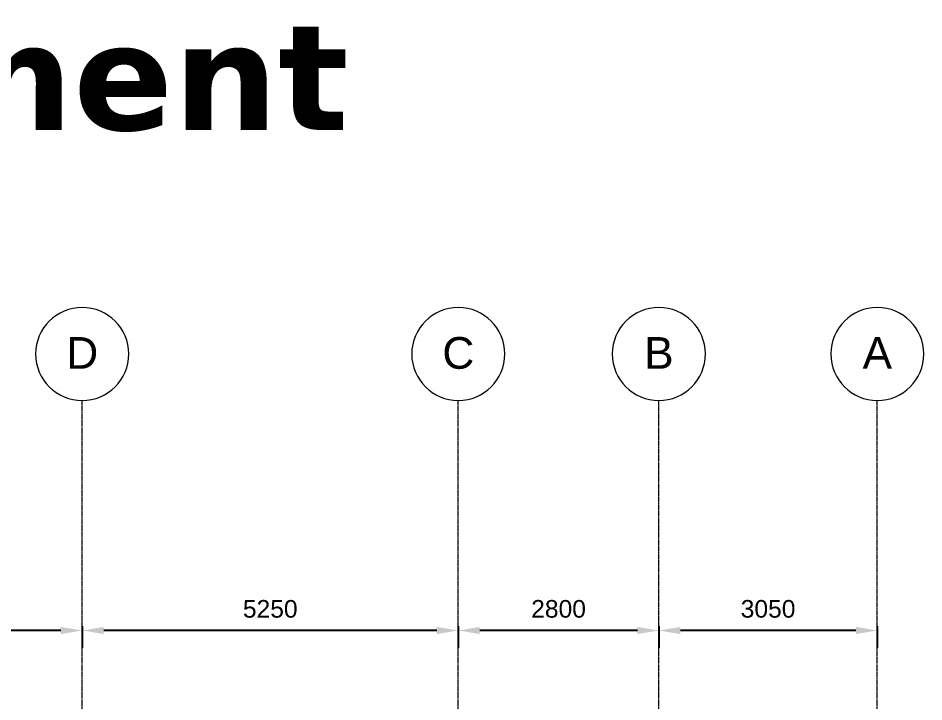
# Model space of a CAD drawing. Header units: millimetres. Extents: x 4481 to 58175, y 4067 to 32722.
# Drawn here: x 37556 to 50201, y 23169 to 32722 of the extents above; entities that cross this region are included whole.
import ezdxf

# ---------------------------------------------------------------- set-up
doc = ezdxf.new("R2010")
doc.units = ezdxf.units.MM
doc.linetypes.add('Grid Line', pattern=[22.225, 12.7, -3.175, 3.175, -3.175])
for name, color, linetype, lineweight in [('A-ANNO-DIMS', 10, 'Continuous', 9), ('S-GRID', 1, 'Continuous', 9), ('S-GRID-IDEN', 1, 'Continuous', 9)]:
    doc.layers.add(name, color=color, linetype=linetype, lineweight=lineweight)
doc.layers.add('TEXT', color=10, linetype='Continuous')
doc.styles.add('Arial', font='Arial.ttf', dxfattribs={"height": 245.883234})
doc.styles.add('Arial_1', font='Arial.ttf', dxfattribs={"height": 442.58982})
doc.styles.add('TITLE_Layout_15mm', font='Verdana Bold.ttf', dxfattribs={"height": 15})
doc.dimstyles.new('Diagonal_-_2_5mm_Arial', dxfattribs={"dimscale": 304.8, "dimtxt": 245.883234, "dimasz": 0.984252, "dimexe": 0.787402, "dimexo": 0.492126, "dimgap": 0.574147, "dimtad": 1, "dimdec": 0, "dimzin": 0, "dimdsep": 46, "dimtxsty": 'Arial', "dimcen": 0.09, "dimdle": 0.787402, "dimazin": 0, "dimtfac": 1, "dimtdec": 0, "dimtix": 1, "dimtmove": 0, "dimatfit": 3, "dimldrblk": 'BOXFILLED', "dimfxl": 1, "dimtvp": 1, "dimtfill": 1, "dimtolj": 1, "dimtzin": 0, "dimarcsym": 0})

# ---------------------------------------------------------------- blocks, each defined once
blk = doc.blocks.new('Grid - M_Grid Head - Circle-24584-1st Floor Dimensioned Plan')
at = {"layer": 'S-GRID-IDEN'}
blk.add_circle((0, 0), 6.5, dxfattribs=at)
blk = doc.blocks.new('DIMBLOCK1-1st Floor Dimensioned Plan')
at = {"layer": 'A-ANNO-DIMS', "color": 0, "lineweight": -2, "transparency": 16777216}
for p, q in [((46501, 24228), (46501, 23926)), ((49251, 24166), (46801, 24166)), ((49551, 24228), (49551, 23926))]:
    blk.add_line(p, q, dxfattribs=at)
at = {"layer": 'A-ANNO-DIMS', "color": 0, "transparency": 16777216}
for points in [[(46801, 24216), (46801, 24116), (46501, 24166)], [(49251, 24216), (49251, 24116), (49551, 24166)]]:
    blk.add_solid(points, dxfattribs=at)
at = {"layer": 'Defpoints', "color": 0, "transparency": 16777216}
for p in [(46501, 24378), (49551, 24378), (46501, 24166)]:
    blk.add_point(p, dxfattribs=at)
at = {"layer": 'A-ANNO-DIMS', "color": 0, "transparency": 16777216, "insert": (48026, 24467), "char_height": 245.9, "width": 904.62, "attachment_point": 5, "style": 'Arial', "bg_fill": 3, "box_fill_scale": 1.1, "bg_fill_color": 256, "bg_fill_true_color": 13158600, "bg_fill_transparency": 0}
blk.add_mtext('\\A1;3050', dxfattribs=at)
blk = doc.blocks.new('_BoxFilled')
at = {"color": 0, "linetype": 'ByBlock', "lineweight": -2}
blk.add_line((-0.5, 0), (-1, 0), dxfattribs=at)
at = {"color": 0, "linetype": 'ByBlock'}
blk.add_solid([(-0.5, 0.5), (0.5, 0.5), (-0.5, -0.5), (0.5, -0.5)], dxfattribs=at)
blk = doc.blocks.new('DIMBLOCK2-1st Floor Dimensioned Plan')
at = {"layer": 'A-ANNO-DIMS', "color": 0, "lineweight": -2, "transparency": 16777216}
for p, q in [((43701, 24228), (43701, 23926)), ((46201, 24166), (44001, 24166)), ((46501, 24228), (46501, 23926))]:
    blk.add_line(p, q, dxfattribs=at)
at = {"layer": 'A-ANNO-DIMS', "color": 0, "transparency": 16777216}
for points in [[(44001, 24216), (44001, 24116), (43701, 24166)], [(46201, 24216), (46201, 24116), (46501, 24166)]]:
    blk.add_solid(points, dxfattribs=at)
at = {"layer": 'Defpoints', "color": 0, "transparency": 16777216}
for p in [(43701, 24378), (46501, 24378), (43701, 24166)]:
    blk.add_point(p, dxfattribs=at)
at = {"layer": 'A-ANNO-DIMS', "color": 0, "transparency": 16777216, "insert": (45101, 24467), "char_height": 245.9, "width": 904.62, "attachment_point": 5, "style": 'Arial', "bg_fill": 3, "box_fill_scale": 1.1, "bg_fill_color": 256, "bg_fill_true_color": 13158600, "bg_fill_transparency": 0}
blk.add_mtext('\\A1;2800', dxfattribs=at)
blk = doc.blocks.new('DIMBLOCK3-1st Floor Dimensioned Plan')
at = {"layer": 'A-ANNO-DIMS', "color": 0, "lineweight": -2, "transparency": 16777216}
for p, q in [((38451, 24228), (38451, 23926)), ((43401, 24166), (38751, 24166)), ((43701, 24228), (43701, 23926))]:
    blk.add_line(p, q, dxfattribs=at)
at = {"layer": 'A-ANNO-DIMS', "color": 0, "transparency": 16777216}
for points in [[(38751, 24216), (38751, 24116), (38451, 24166)], [(43401, 24216), (43401, 24116), (43701, 24166)]]:
    blk.add_solid(points, dxfattribs=at)
at = {"layer": 'Defpoints', "color": 0, "transparency": 16777216}
for p in [(38451, 24378), (43701, 24378), (38451, 24166)]:
    blk.add_point(p, dxfattribs=at)
at = {"layer": 'A-ANNO-DIMS', "color": 0, "transparency": 16777216, "insert": (41076, 24467), "char_height": 245.9, "width": 904.62, "attachment_point": 5, "style": 'Arial', "bg_fill": 3, "box_fill_scale": 1.1, "bg_fill_color": 256, "bg_fill_true_color": 13158600, "bg_fill_transparency": 0}
blk.add_mtext('\\A1;5250', dxfattribs=at)
blk = doc.blocks.new('DIMBLOCK4-1st Floor Dimensioned Plan')
at = {"layer": 'A-ANNO-DIMS', "color": 0, "lineweight": -2, "transparency": 16777216}
for p, q in [((33201, 24228), (33201, 23926)), ((38151, 24166), (33501, 24166)), ((38451, 24228), (38451, 23926))]:
    blk.add_line(p, q, dxfattribs=at)
at = {"layer": 'A-ANNO-DIMS', "color": 0, "transparency": 16777216}
for points in [[(33501, 24216), (33501, 24116), (33201, 24166)], [(38151, 24216), (38151, 24116), (38451, 24166)]]:
    blk.add_solid(points, dxfattribs=at)
at = {"layer": 'Defpoints', "color": 0, "transparency": 16777216}
for p in [(33201, 24378), (38451, 24378), (33201, 24166)]:
    blk.add_point(p, dxfattribs=at)
at = {"layer": 'A-ANNO-DIMS', "color": 0, "transparency": 16777216, "insert": (35826, 24467), "char_height": 245.9, "width": 904.62, "attachment_point": 5, "style": 'Arial', "bg_fill": 3, "box_fill_scale": 1.1, "bg_fill_color": 256, "bg_fill_true_color": 13158600, "bg_fill_transparency": 0}
blk.add_mtext('\\A1;5250', dxfattribs=at)

msp = doc.modelspace()

# ---------------------------------------------------------------- linework, layer by layer
at = {"layer": 'S-GRID', "linetype": 'Grid Line'}
for p, q in [((38451, 4066.9), (38451, 27379.7)), ((43701, 4066.9), (43701, 27379.7)), ((46501, 4066.9), (46501, 27379.7)), ((49551, 4066.9), (49551, 27379.7))]:
    msp.add_line(p, q, dxfattribs=at)

# ---------------------------------------------------------------- block references
at = {"layer": 'S-GRID-IDEN', "xscale": -99.99999999999993, "yscale": 99.99999999999993, "zscale": 99.99999999999993}
for p in [(38451, 28029.7), (43701, 28029.7), (46501, 28029.7), (49551, 28029.7)]:
    msp.add_blockref('Grid - M_Grid Head - Circle-24584-1st Floor Dimensioned Plan', p, dxfattribs=at)

# ---------------------------------------------------------------- texts
at = {"layer": 'TEXT', "style": 'TITLE_Layout_15mm'}
msp.add_text('General Arrangement', height=1500, dxfattribs=at).set_placement((17068.9, 31158.9))

# ---------------------------------------------------------------- next in the draw order: texts
at = {"layer": 'S-GRID-IDEN', "char_height": 442.6, "attachment_point": 2, "line_spacing_factor": 0.938532, "style": 'Arial_1', "bg_fill": 3, "box_fill_scale": 1.25, "bg_fill_color": 0, "bg_fill_transparency": 0}
for s, insert, width in [('D', (38451.1, 28265.5), 529.148), ('C', (43701.1, 28265.5), 529.148), ('B', (46501.1, 28265.5), 491.352), ('A', (49551.1, 28265.5), 491.352)]:
    msp.add_mtext(s, dxfattribs=dict(at, insert=insert, width=width))

# ---------------------------------------------------------------- next in the draw order: dimensions: what is measured, and where the dimension line sits
at = {"layer": 'A-ANNO-DIMS'}
dim = msp.add_linear_dim(base=(46501, 24166.3), p1=(49551, 24378.4), p2=(46501, 24378.4), angle=180, dimstyle='Diagonal_-_2_5mm_Arial', override={"dimpost": '<>', "dimfxl": 3050}, dxfattribs=at)
dim.commit()
dim.dimension.update_dxf_attribs({"geometry": 'DIMBLOCK1-1st Floor Dimensioned Plan', "text_midpoint": (48026, 24466.9)})

# ---------------------------------------------------------------- next in the draw order: dimensions: what is measured, and where the dimension line sits
dim = msp.add_linear_dim(base=(43701, 24166.3), p1=(46501, 24378.4), p2=(43701, 24378.4), angle=180, dimstyle='Diagonal_-_2_5mm_Arial', override={"dimpost": '<>', "dimfxl": 2800}, dxfattribs=at)
dim.commit()
dim.dimension.update_dxf_attribs({"geometry": 'DIMBLOCK2-1st Floor Dimensioned Plan', "text_midpoint": (45101, 24466.9)})

# ---------------------------------------------------------------- next in the draw order: dimensions: what is measured, and where the dimension line sits
dim = msp.add_linear_dim(base=(38451, 24166.3), p1=(43701, 24378.4), p2=(38451, 24378.4), angle=180, dimstyle='Diagonal_-_2_5mm_Arial', override={"dimpost": '<>', "dimfxl": 5250}, dxfattribs=at)
dim.commit()
dim.dimension.update_dxf_attribs({"geometry": 'DIMBLOCK3-1st Floor Dimensioned Plan', "text_midpoint": (41076, 24466.9)})

# ---------------------------------------------------------------- next in the draw order: dimensions: what is measured, and where the dimension line sits
dim = msp.add_linear_dim(base=(33201, 24166.3), p1=(38451, 24378.4), p2=(33201, 24378.4), angle=180, dimstyle='Diagonal_-_2_5mm_Arial', override={"dimpost": '<>', "dimfxl": 5250}, dxfattribs=at)
dim.commit()
dim.dimension.update_dxf_attribs({"geometry": 'DIMBLOCK4-1st Floor Dimensioned Plan', "text_midpoint": (35826, 24466.9)})

doc.saveas('drawing.dxf')
